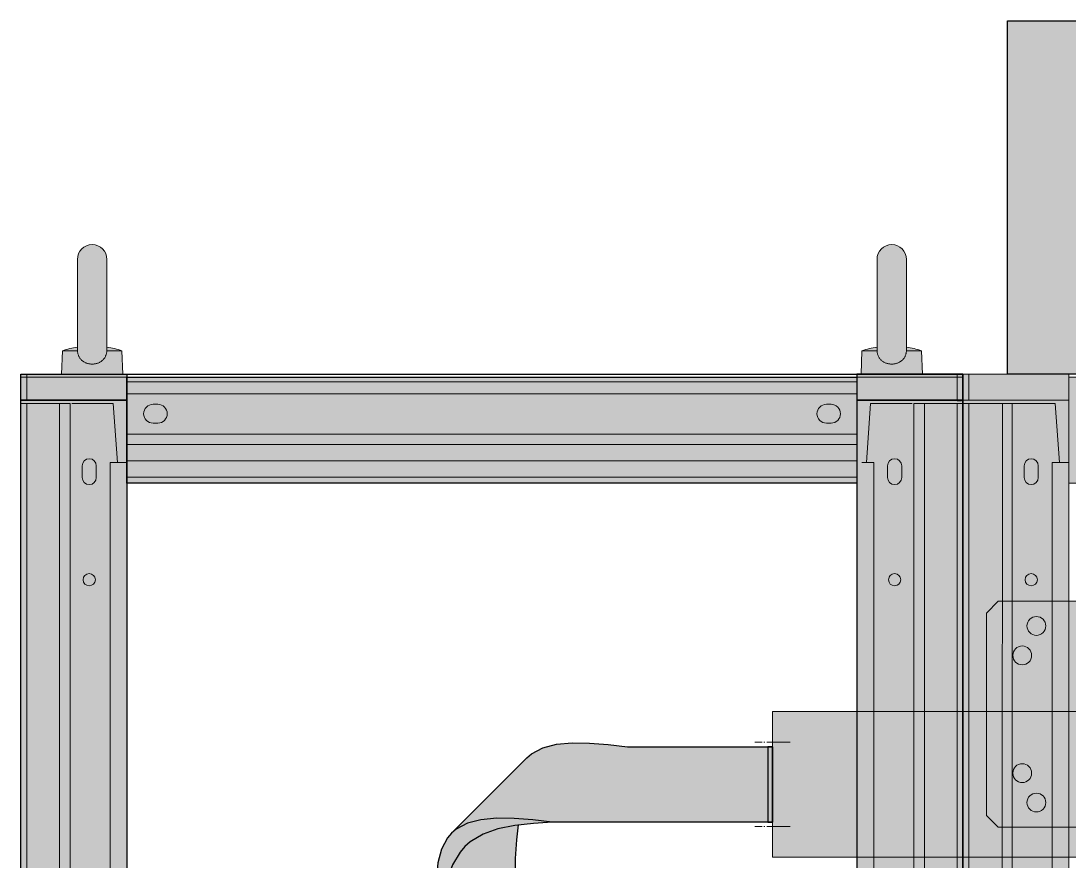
# Model space of a CAD drawing. Header units: millimetres. Extents: x 6914 to 9858, y -2771 to -210.
# Drawn here: x 6914.4 to 7359.5, y -567.1 to -210.3 of the extents above; entities that cross this region are included whole.
import ezdxf

# ---------------------------------------------------------------- set-up
doc = ezdxf.new("R2010")
doc.units = ezdxf.units.MM
doc.linetypes.add('ГОСТ 2.303 5', pattern=[24, 20, -1.5, 1, -1.5])
doc.layers.get('0').update_dxf_attribs({"lineweight": 9})
for name, color, linetype in [('APPAREILLAGE', 7, 'Continuous'), ('Cabinet', 7, 'Continuous'), ('HIDDEN', 7, 'Continuous'), ('REPARTITION', 7, 'Continuous')]:
    doc.layers.add(name, color=color, linetype=linetype)
for name, color, linetype, lineweight in [('THICK', 7, 'Continuous', 13), ('РАЗМЕРЫ', 7, 'Continuous', 25), ('тонкая', 7, 'Continuous', 13)]:
    doc.layers.add(name, color=color, linetype=linetype, lineweight=lineweight)
doc.layers.add('Оси', color=1, linetype='ГОСТ 2.303 5', lineweight=9, plot=False)

# ---------------------------------------------------------------- blocks, each defined once
blk = doc.blocks.new('fyulfkcghkcgh')
at = {"layer": 'Cabinet', "ltscale": 10, "true_color": 0xc5c7c4}
blk.add_hatch(color=9, dxfattribs=at).paths.add_polyline_path([(-281.06, 0), (281.06, 0), (281.06, -150), (-281.06, -150)])
blk.add_lwpolyline([(-281.06, 0), (281.06, 0), (281.06, -150), (-281.06, -150)], close=True)
blk = doc.blocks.new('VW3A99ACFCB')
at = {"ltscale": 10, "true_color": 0xf0f0f0}
h = blk.add_hatch(color=7, dxfattribs=at)
h.dxf.hatch_style = 1
h.paths.add_polyline_path([(-250, -110), (-250, -103), (-285, -103), (-290, -98), (-290, -12), (-285, -7), (-250, -7), (-250, 0), (250, 0), (250, -7), (285, -7), (290, -12), (290, -98), (285, -103), (250, -103), (250, -110)])
at = {"ltscale": 10}
blk.add_lwpolyline([(-250, -110), (-250, -103), (-285, -103), (-290, -98), (-290, -12), (-285, -7), (-250, -7), (-250, 0), (250, 0), (250, -7), (285, -7), (290, -12), (290, -98), (285, -103), (250, -103), (250, -110), (-250, -110)], dxfattribs=at)
at = {"layer": 'HIDDEN'}
for p, q in [((-272.76, -17.5), (-272.76, -17.5)), ((-264.76, -17.5), (-264.76, -17.5)), ((-278.76, -30), (-278.76, -30)), ((-270.76, -30), (-270.76, -30)), ((-278.76, -80), (-278.76, -80)), ((-270.76, -80), (-270.76, -80)), ((-272.76, -92.5), (-272.76, -92.5)), ((-264.76, -92.5), (-264.76, -92.5))]:
    blk.add_line(p, q, dxfattribs=at)
at = {"layer": 'THICK'}
for centre, start, end in [((-268.76, -17.5), 360, 180), ((-268.76, -17.5), 180, 360), ((-274.76, -30), 360, 180), ((-274.76, -30), 180, 360), ((-274.76, -80), 360, 180), ((-274.76, -80), 180, 360), ((-268.76, -92.5), 360, 180), ((-268.76, -92.5), 180, 360)]:
    blk.add_arc(centre, 4, start, end, dxfattribs=at)
blk = doc.blocks.new('ksdykstgh')
at = {"ltscale": 40, "true_color": 0xf0f0f0}
for points in [[(-80.83, -143.31), (84.61, -143.31), (84.61, -205.12), (-80.83, -205.12)], [(-24.64, -255.69), (84.61, -255.69), (84.61, -317.5), (-24.64, -317.5)], [(33.28, -368.07), (84.61, -368.07), (84.61, -429.89), (33.28, -429.89)]]:
    blk.add_hatch(color=7, dxfattribs=at).paths.add_polyline_path(points)
at = {"ltscale": 40}
for points in [[(-80.83, -143.31), (84.61, -143.31), (84.61, -205.12), (-80.83, -205.12)], [(-24.64, -255.69), (84.61, -255.69), (84.61, -317.5), (-24.64, -317.5)], [(33.28, -368.07), (84.61, -368.07), (84.61, -429.89), (33.28, -429.89)]]:
    blk.add_lwpolyline(points, close=True, dxfattribs=at)
at = {"layer": 'Оси', "linetype": 'ГОСТ 2.303 5', "ltscale": 0.5}
for p, q in [((-73.32, -156.28), (-88.35, -156.28)), ((-73.32, -192.16), (-88.35, -192.16)), ((-17.13, -268.66), (-32.15, -268.66)), ((-17.13, -304.53), (-32.15, -304.53)), ((40.79, -381.04), (25.77, -381.04)), ((40.79, -416.92), (25.77, -416.92))]:
    blk.add_line(p, q, dxfattribs=at)
blk = doc.blocks.new('Из_буфера9546')
at = {"true_color": 0xb87333}
blk.add_hatch(color=35, dxfattribs=at).paths.add_polyline_path([(125.11, 615.17), (123.11, 615.17), (123.11, 583.17), (125.11, 583.17)])
at = {"layer": 'APPAREILLAGE'}
h = blk.add_hatch(color=252, dxfattribs=at)
h.paths.add_polyline_path([(123.11, 615.17), (125.11, 615.17), (125.11, 599.17), (123.11, 599.17)])
h.paths.add_polyline_path([(123.11, 599.17), (125.11, 599.17), (125.11, 583.17), (123.11, 583.17)])
h.paths.add_polyline_path([(27.51, 614.65), (33.28, 616.17), (39.99, 616.8), (47.4, 616.69), (55.35, 616.06), (63.55, 615.17), (125.11, 615.17), (125.11, 583.17), (31.55, 583.17), (23.35, 584.06), (15.4, 584.69), (7.99, 584.8), (1.28, 584.17), (-4.49, 582.65), (-9.26, 580.08), (-11.22, 578.39), (20.78, 610.39), (22.74, 612.08)])
h.paths.add_polyline_path([(-4.49, 582.65), (1.28, 584.17), (7.99, 584.8), (15.4, 584.69), (23.35, 584.06), (31.55, 583.17), (23.52, 582.61), (17.26, 581.91), (15.68, 581.74), (8.46, 580.27), (2.16, 578.03), (-3.24, 574.78), (-5.56, 572.74), (-7.6, 570.42), (-10.85, 565.02), (-13.1, 558.72), (-14.56, 551.49), (-15.44, 543.66), (-16, 535.63), (-16.89, 543.83), (-17.51, 551.78), (-17.62, 559.19), (-17, 565.89), (-15.47, 571.67), (-12.9, 576.43), (-11.22, 578.39), (-9.26, 580.08)])
h.paths.add_polyline_path([(2.16, 578.03), (8.46, 580.27), (15.68, 581.74), (17.26, 581.91), (16.56, 575.66), (16, 567.63), (16, 21.71), (-16, 21.71), (-16, 535.63), (-15.44, 543.66), (-14.56, 551.49), (-13.1, 558.72), (-10.85, 565.02), (-7.6, 570.42), (-5.56, 572.74), (-3.24, 574.78)])
blk.add_line((125.11, 615.17), (125.11, 583.17))
blk.add_lwpolyline([(125.11, 615.17), (123.11, 615.17), (123.11, 583.17), (125.11, 583.17)], close=True)
at = {"layer": 'REPARTITION'}
for p, q in [((22.74, 612.08), (27.51, 614.65)), ((27.51, 614.65), (33.28, 616.17)), ((33.28, 616.17), (39.99, 616.8)), ((39.99, 616.8), (47.4, 616.69)), ((47.4, 616.69), (55.35, 616.06)), ((55.35, 616.06), (63.55, 615.17)), ((63.55, 615.17), (125.11, 615.17)), ((20.78, 610.39), (-11.22, 578.39)), ((20.78, 610.39), (22.74, 612.08)), ((1.28, 584.17), (-4.49, 582.65)), ((7.99, 584.8), (1.28, 584.17)), ((15.4, 584.69), (7.99, 584.8)), ((23.35, 584.06), (15.4, 584.69)), ((31.55, 583.17), (23.35, 584.06)), ((31.55, 583.17), (23.52, 582.61)), ((125.11, 583.17), (31.55, 583.17)), ((-9.26, 580.08), (-11.22, 578.39)), ((-4.49, 582.65), (-9.26, 580.08)), ((8.46, 580.27), (2.16, 578.03)), ((15.68, 581.74), (8.46, 580.27)), ((23.52, 582.61), (15.68, 581.74)), ((16.56, 575.66), (17.26, 581.91)), ((-12.9, 576.43), (-15.47, 571.67)), ((-11.22, 578.39), (-12.9, 576.43)), ((-3.24, 574.78), (-5.56, 572.74)), ((2.16, 578.03), (-3.24, 574.78)), ((16, 567.63), (16.56, 575.66)), ((-15.47, 571.67), (-17, 565.89)), ((-7.6, 570.42), (-10.85, 565.02)), ((-5.56, 572.74), (-7.6, 570.42)), ((-17, 565.89), (-17.62, 559.19)), ((16, 21.71), (16, 567.63)), ((-10.85, 565.02), (-13.1, 558.72)), ((-17.62, 559.19), (-17.51, 551.78)), ((-13.1, 558.72), (-14.56, 551.49)), ((-17.51, 551.78), (-16.89, 543.83)), ((-14.56, 551.49), (-15.44, 543.66)), ((-16.89, 543.83), (-16, 535.63)), ((-15.44, 543.66), (-16, 535.63)), ((-16, 535.63), (-16, 21.71)), ((16, 21.71), (-16, 21.71))]:
    blk.add_line(p, q, dxfattribs=at)
at = {"layer": 'REPARTITION', "color": 1}
for p, q in [((-13.71, 9.14), (-13.71, 21.71)), ((-13.71, -8.84), (-13.71, 21.71)), ((13.71, 9.14), (13.71, 21.71)), ((13.71, -8.84), (13.71, 21.71))]:
    blk.add_line(p, q, dxfattribs=at)
blk.add_circle((0, 0), 5.43, dxfattribs=at)
blk.add_arc((0, 8), 21.71, 230.8333, 309.1667, dxfattribs=at)
blk = doc.blocks.new('Из_буфера21322')
at = {"ltscale": 100, "true_color": 0xc5c7c4}
h = blk.add_hatch(color=9, dxfattribs=at)
h.paths.add_polyline_path([(-255, -1998.7), (255, -1998.7), (255, -1953.7), (-255, -1953.7)])
h.paths.add_polyline_path([(-300, -1998.7), (-255, -1998.7), (-255, -1987.3), (-300, -1987.3)])
h.paths.add_polyline_path([(300, 1.3), (255, 1.3), (255, -9.7), (300, -9.7)])
h.paths.add_polyline_path([(-255, 0), (255, 0), (255, -45), (-255, -45)])
h.paths.add_polyline_path([(-300, -9.7), (-255, -9.7), (-255, -1987.3), (-300, -1987.3)])
h.paths.add_polyline_path([(-300, 1.3), (-255, 1.3), (-255, -9.7), (-300, -9.7)])
at = {"ltscale": 100}
for points in [[(-300, 1.3), (-255, 1.3), (-255, -9.7), (-300, -9.7)], [(-255, 0), (255, 0), (255, -45), (-255, -45)], [(-300, -9.7), (-255, -9.7), (-255, -1987.3), (-300, -1987.3)]]:
    blk.add_lwpolyline(points, close=True, dxfattribs=at)
at = {"layer": 'THICK'}
for p, q in [((-297.5, -9.7), (-297.5, 1.3)), ((-300, -9.7), (-297.5, -9.7)), ((-300, -11.13), (-297.5, -11.13)), ((-256.7, -9.7), (-297.5, -9.7)), ((-297.5, -11.13), (-290.5, -11.13)), ((-297.5, -11.13), (-297.5, -1985.88)), ((-290.5, -11.13), (-288, -11.13)), ((-287.71, -11.13), (-288, -11.13)), ((-287.71, -11.13), (-283.62, -11.13)), ((-283.26, -11.13), (-283.62, -1985.88)), ((-283.62, -11.13), (-283.26, -11.13)), ((-283.26, -11.13), (-279.16, -11.13)), ((-279.16, -11.13), (-260.81, -11.13)), ((-279.16, -11.13), (-279.16, -1985.88)), ((-260.81, -11.13), (-259.05, -36.25)), ((-274, -37.62), (-274, -42.62)), ((-268, -42.62), (-268, -37.62)), ((-262.1, -36.25), (-262.1, -1960.75)), ((-262.1, -36.25), (-260.5, -36.25)), ((-260.5, -36.25), (-257, -36.25)), ((-257, -36.25), (-255, -36.25))]:
    blk.add_line(p, q, dxfattribs=at)
for centre, radius, start, end in [((-271, -37.62), 3, 90, 180), ((-271, -37.62), 3, 0, 90), ((-271, -42.62), 3, 180, 0), ((-271, -86), 2.6, 0, 180), ((-271, -86), 2.6, 180, 0)]:
    blk.add_arc(centre, radius, start, end, dxfattribs=at)
blk = doc.blocks.new('Из_буфера27170')
at = {"ltscale": 100, "true_color": 0xc5c7c4}
h = blk.add_hatch(color=9, dxfattribs=at)
h.paths.add_polyline_path([(-200, -11), (-155, -11), (-155, -1988.6), (-200, -1988.6)])
h.paths.add_polyline_path([(200, -2000), (155, -2000), (155, -1988.6), (200, -1988.6)])
h.paths.add_polyline_path([(-155, -2000), (155, -2000), (155, -1955), (-155, -1955)])
h.paths.add_polyline_path([(-200, -2000), (-155, -2000), (-155, -1988.6), (-200, -1988.6)])
h.paths.add_polyline_path([(200, -11), (155, -11), (155, -1988.6), (200, -1988.6)])
h.paths.add_polyline_path([(-155, -1.3), (155, -1.3), (155, -46.3), (-155, -46.3)])
h.paths.add_polyline_path([(-200, 0), (-155, 0), (-155, -11), (-200, -11)])
h.paths.add_polyline_path([(200, 0), (155, 0), (155, -11), (200, -11)])
at = {"ltscale": 100}
for points in [[(-200, 0), (-155, 0), (-155, -11), (-200, -11)], [(200, 0), (155, 0), (155, -11), (200, -11)], [(-155, -1.3), (155, -1.3), (155, -46.3), (-155, -46.3)], [(-200, -11), (-155, -11), (-155, -1988.6), (-200, -1988.6)], [(200, -11), (155, -11), (155, -1988.6), (200, -1988.6)]]:
    blk.add_lwpolyline(points, close=True, dxfattribs=at)
at = {"ltscale": 20}
blk.add_lwpolyline([(-200, 0), (200, 0), (200, -2000), (-200, -2000)], close=True, dxfattribs=at)
at = {"layer": 'THICK'}
for p, q in [((-197.5, -11), (-197.5, 0)), ((197.5, -11), (197.5, 0)), ((-154.9, -3.3), (155, -3.3)), ((-148, -1.3), (-148, -1.3)), ((-148, -1.3), (-148, -1.3)), ((-147.13, -1.3), (-147.13, -1.3)), ((-147.13, -1.3), (-147.12, -1.3)), ((-147.12, -1.3), (-147.12, -1.3)), ((-147.12, -1.3), (-147.11, -1.3)), ((-147.11, -1.3), (-147.1, -1.3)), ((-147.1, -1.3), (-147.1, -1.3)), ((-125, -1.3), (-125, -1.3)), ((-125, -1.3), (-125, -1.3)), ((-125, -1.3), (-125, -1.3)), ((-125, -1.3), (-125, -1.3)), ((125.1, -1.3), (125.1, -1.3)), ((125.1, -1.3), (125.1, -1.3)), ((125.1, -1.3), (125.1, -1.3)), ((125.1, -1.3), (125.1, -1.3)), ((-154.9, -8.4), (155, -8.4)), ((-200, -11), (-197.5, -11)), ((-200, -12.43), (-197.5, -12.43)), ((-200, -12.43), (-200, -1787.18)), ((-199.5, -11), (-199.5, -11)), ((-156.7, -11), (-197.5, -11)), ((-197.5, -12.43), (-190.5, -12.43)), ((-197.5, -12.43), (-197.5, -1987.18)), ((-190.5, -12.43), (-188, -12.43)), ((-187.71, -12.43), (-188, -12.43)), ((-187.71, -12.43), (-183.62, -12.43)), ((-183.62, -12.43), (-183.62, -1988.6)), ((-183.62, -12.43), (-183.26, -12.43)), ((-183.26, -12.43), (-179.16, -12.43)), ((-179.16, -12.43), (-179.16, -1988.6)), ((-178.46, -12.43), (-160.81, -12.43)), ((-160.81, -12.43), (-159.05, -37.55)), ((-141.9, -12.8), (-143.9, -12.8)), ((144, -12.8), (142, -12.8)), ((156.7, -11), (197.5, -11)), ((160.81, -12.43), (159.05, -37.55)), ((178.46, -12.43), (160.81, -12.43)), ((183.26, -12.43), (179.16, -12.43)), ((179.16, -12.43), (179.16, -1988.6)), ((183.62, -12.43), (183.26, -12.43)), ((183.62, -12.43), (183.62, -1988.6)), ((187.71, -12.43), (183.62, -12.43)), ((187.71, -12.43), (188, -12.43)), ((190.5, -12.43), (188, -12.43)), ((197.5, -12.43), (190.5, -12.43)), ((200, -11), (197.5, -11)), ((197.5, -11.3), (197.5, -11)), ((199.18, -11.3), (197.5, -11.3)), ((200, -12.43), (197.5, -12.43)), ((197.5, -12.43), (197.5, -1988.6)), ((199.18, -11.3), (199.7, -11)), ((199.5, -11), (199.5, -11)), ((-143.9, -20.8), (-141.9, -20.8)), ((142, -20.8), (144, -20.8)), ((-154.9, -25.47), (155, -25.47)), ((-155, -29.92), (155, -29.92)), ((-174, -38.92), (-174, -43.92)), ((-168, -43.92), (-168, -38.92)), ((-162.1, -37.55), (-162.1, -1988.6)), ((-162.1, -37.55), (-160.5, -37.55)), ((-160.5, -37.55), (-157, -37.55)), ((-157, -37.55), (-155, -37.55)), ((-154.9, -36.8), (155, -36.8)), ((155, -37.55), (155, -1762.05)), ((160.5, -37.55), (157, -37.55)), ((162.1, -37.55), (160.5, -37.55)), ((162.1, -37.55), (162.1, -1988.6)), ((168, -43.92), (168, -38.92)), ((174, -38.92), (174, -43.92)), ((-154.9, -43.8), (155, -43.8)), ((-154.9, -46.3), (155, -46.3))]:
    blk.add_line(p, q, dxfattribs=at)
for centre, radius, start, end in [((-143.9, -16.8), 4, 90, 180), ((-141.9, -16.8), 4, 0, 90), ((142, -16.8), 4, 90, 180), ((144, -16.8), 4, 0, 90), ((-143.9, -16.8), 4, 180, 270), ((-141.9, -16.8), 4, 270, 0), ((142, -16.8), 4, 180, 270), ((144, -16.8), 4, 270, 0), ((-171, -38.92), 3, 90, 180), ((-171, -38.92), 3, 0, 90), ((171, -38.92), 3, 90, 180), ((171, -38.92), 3, 360, 90), ((-171, -43.92), 3, 180, 0), ((171, -43.92), 3, 180, 360), ((-171, -87.3), 2.6, 0, 180), ((-171, -87.3), 2.6, 180, 0), ((171, -87.3), 2.6, 360, 180), ((171, -87.3), 2.6, 180, 360)]:
    blk.add_arc(centre, radius, start, end, dxfattribs=at)
at = {"layer": 'тонкая', "ltscale": 100}
for points in [[(-200, 0), (-155, 0), (-155, -1.3), (-200, -1.3)], [(200, 0), (155, 0), (155, -1.3), (200, -1.3)]]:
    blk.add_lwpolyline(points, close=True, dxfattribs=at)
blk = doc.blocks.new('Из_буфера32069')
at = {"layer": 'РАЗМЕРЫ', "ltscale": 100, "true_color": 0xc5c7c4}
blk.add_hatch(color=9, dxfattribs=at).paths.add_polyline_path([(-6.25, 48.75, -1), (6.25, 48.75), (6.25, 11.51, -0.041496), (12.65, 9.93), (13, 0), (-13, 0), (-12.65, 9.93, -0.041496), (-6.25, 11.51)])
at = {"layer": 'THICK'}
for p, q in [((-6.25, 48.75), (-6.25, 28)), ((6.25, 28), (6.25, 48.75)), ((-6.25, 28), (-6.25, 10.09)), ((6.25, 10.09), (6.25, 28)), ((-12.65, 9.93), (-13, 0)), ((-12.65, 9.93), (-6.24, 9.93)), ((-6.25, 10.06), (-6.25, 10.08)), ((-6.25, 10.03), (-6.25, 10.06)), ((-6.25, 10.01), (-6.25, 10.03)), ((-6.24, 9.98), (-6.25, 10.01)), ((-6.24, 9.96), (-6.24, 9.98)), ((-6.24, 9.93), (-6.24, 9.96)), ((-6.22, 9.65), (-6.24, 9.93)), ((-6.18, 9.37), (-6.22, 9.65)), ((-6.14, 9.1), (-6.18, 9.37)), ((-6.08, 8.82), (-6.14, 9.1)), ((6.14, 9.07), (6.08, 8.79)), ((6.18, 9.36), (6.14, 9.07)), ((6.21, 9.64), (6.18, 9.36)), ((6.24, 9.93), (6.21, 9.64)), ((6.25, 10.01), (6.24, 9.98)), ((6.24, 9.98), (6.24, 9.96)), ((6.24, 9.96), (6.24, 9.93)), ((6.24, 9.93), (12.65, 9.93)), ((6.25, 10.08), (6.25, 10.06)), ((6.25, 10.06), (6.25, 10.03)), ((6.25, 10.03), (6.25, 10.01)), ((13, 0), (12.65, 9.93)), ((-6.02, 8.55), (-6.08, 8.82)), ((-5.94, 8.29), (-6.02, 8.55)), ((-5.85, 8.02), (-5.94, 8.29)), ((-5.75, 7.77), (-5.85, 8.02)), ((-5.64, 7.52), (-5.75, 7.77)), ((-5.51, 7.28), (-5.64, 7.52)), ((-5.38, 7.04), (-5.51, 7.28)), ((-5.23, 6.81), (-5.38, 7.04)), ((-5.07, 6.59), (-5.23, 6.81)), ((-4.9, 6.38), (-5.07, 6.59)), ((-4.72, 6.18), (-4.9, 6.38)), ((-4.54, 5.99), (-4.72, 6.18)), ((-4.34, 5.81), (-4.54, 5.99)), ((-4.13, 5.63), (-4.34, 5.81)), ((-3.92, 5.47), (-4.13, 5.63)), ((-3.69, 5.31), (-3.92, 5.47)), ((-3.46, 5.17), (-3.69, 5.31)), ((-3.22, 5.04), (-3.46, 5.17)), ((-2.98, 4.91), (-3.22, 5.04)), ((-2.73, 4.8), (-2.98, 4.91)), ((-2.47, 4.7), (-2.73, 4.8)), ((-2.21, 4.6), (-2.47, 4.7)), ((-1.94, 4.52), (-2.21, 4.6)), ((-1.67, 4.45), (-1.94, 4.52)), ((-1.4, 4.39), (-1.67, 4.45)), ((1.73, 4.46), (1.44, 4.4)), ((2, 4.54), (1.73, 4.46)), ((2.28, 4.63), (2, 4.54)), ((2.55, 4.72), (2.28, 4.63)), ((2.81, 4.83), (2.55, 4.72)), ((3.07, 4.95), (2.81, 4.83)), ((3.32, 5.09), (3.07, 4.95)), ((3.56, 5.23), (3.32, 5.09)), ((3.79, 5.38), (3.56, 5.23)), ((4.02, 5.54), (3.79, 5.38)), ((4.24, 5.72), (4.02, 5.54)), ((4.45, 5.9), (4.24, 5.72)), ((4.65, 6.1), (4.45, 5.9)), ((4.83, 6.3), (4.65, 6.1)), ((5.01, 6.52), (4.83, 6.3)), ((5.18, 6.74), (5.01, 6.52)), ((5.33, 6.97), (5.18, 6.74)), ((5.48, 7.21), (5.33, 6.97)), ((5.61, 7.46), (5.48, 7.21)), ((5.73, 7.72), (5.61, 7.46)), ((5.83, 7.98), (5.73, 7.72)), ((5.93, 8.25), (5.83, 7.98)), ((6.01, 8.52), (5.93, 8.25)), ((6.08, 8.79), (6.01, 8.52)), ((-13, 0), (0, 0)), ((-1.12, 4.34), (-1.4, 4.39)), ((-0.84, 4.3), (-1.12, 4.34)), ((-0.56, 4.28), (-0.84, 4.3)), ((-0.28, 4.26), (-0.56, 4.28)), ((0, 4.25), (-0.28, 4.26)), ((0.29, 4.26), (0, 4.25)), ((0, 0), (13, 0)), ((0.58, 4.28), (0.29, 4.26)), ((0.87, 4.31), (0.58, 4.28)), ((1.16, 4.35), (0.87, 4.31)), ((1.44, 4.4), (1.16, 4.35))]:
    blk.add_line(p, q, dxfattribs=at)
for centre, radius, start, end in [((0, 48.75), 6.25, 90, 180), ((0, 48.75), 6.25, 0, 90), ((0, -27.79), 39.79, 99.0371, 108.5418), ((0, -27.79), 39.79, 71.4582, 80.9629)]:
    blk.add_arc(centre, radius, start, end, dxfattribs=at)
blk = doc.blocks.new('Из_буфера601')
at = {"ltscale": 100}
blk.add_blockref('Из_буфера32069', (-369.77, 0), dxfattribs=at)
at = {"ltscale": 100, "xscale": -1}
blk.add_blockref('Из_буфера32069', (-30.23, 0), dxfattribs=at)
at = {"ltscale": 40}
blk.add_blockref('Из_буфера27170', (-200, 0), dxfattribs=at)

msp = doc.modelspace()

# ---------------------------------------------------------------- block references
for name, p in [('Из_буфера21322', (7614.41, -361.55)), ('ksdykstgh', (7314.41, -360.25))]:
    msp.add_blockref(name, p)
at = {"ltscale": 40}
msp.add_blockref('VW3A99ACFCB', (7614.35, -449.72), dxfattribs=at)
at = {"layer": 'APPAREILLAGE'}
msp.add_blockref('Из_буфера9546', (7108.47, -1133.65), dxfattribs=at)
at = {"layer": 'Cabinet', "ltscale": 10}
msp.add_blockref('fyulfkcghkcgh', (7614.41, -210.25), dxfattribs=at)

# ---------------------------------------------------------------- next in the draw order: block references
at = {"layer": 'APPAREILLAGE'}
msp.add_blockref('Из_буфера601', (7314.41, -360.25), dxfattribs=at)

doc.saveas('drawing.dxf')
